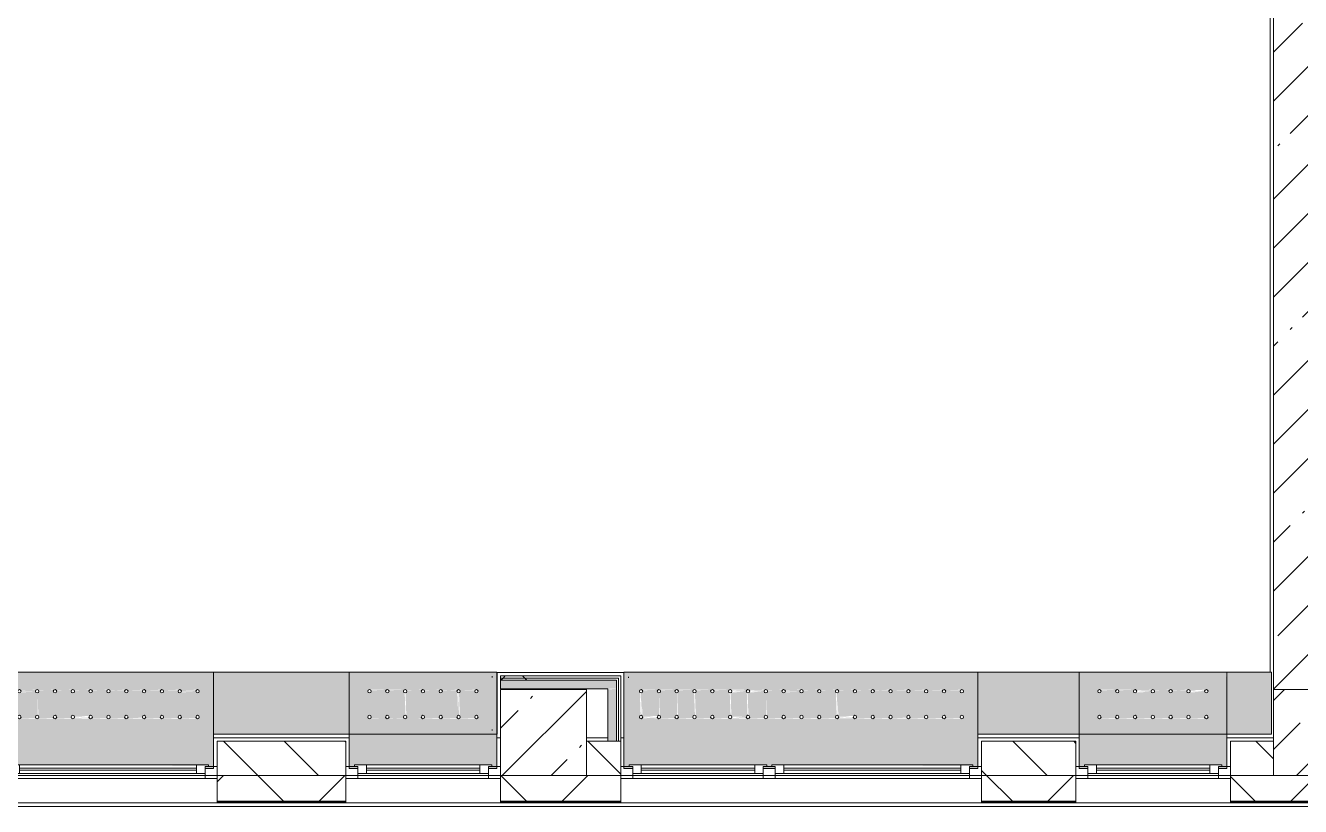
# Model space of a CAD drawing. Header units: millimetres. Extents: x 54725 to 263872, y -8553 to 29614.
# Drawn here: x 195007 to 202429, y -280 to 4264 of the extents above; entities that cross this region are included whole.
import ezdxf

# ---------------------------------------------------------------- set-up
doc = ezdxf.new("R2010")
doc.units = ezdxf.units.MM
for name, color, linetype, lineweight, true_color in [('A-FLOR-1', 7, 'Continuous', 5, 0xaaaaaa), ('I-WALL-1', 7, 'Continuous', 5, 0xe7e7e7), ('I-WALL-2', 7, 'Continuous', 9, 0xe7e7e7), ('Знаки-3', 7, 'Continuous', 5, 0xd7cfbf)]:
    doc.layers.add(name, color=color, linetype=linetype, lineweight=lineweight, true_color=true_color)
for name, color, linetype, lineweight in [('A-GLAZ-2', 7, 'Continuous', 5), ('A-WALL', 7, 'Continuous', 9), ('A-WALL-4', 7, 'Continuous', 5), ('I-WALL-3', 7, 'Continuous', 5), ('S-COLS', 7, 'Continuous', 5), ('Знаки', 7, 'Continuous', 5)]:
    doc.layers.add(name, color=color, linetype=linetype, lineweight=lineweight)
pattern_1 = [(45, (136861.56, 0), (-530.33, 530.33), []), (135, (136861.56, 0), (-530.33, -530.33), [])]

# ---------------------------------------------------------------- blocks, each defined once
blk = doc.blocks.new('BSC_Колонна _Прямоугольная - 500х500-V118-Общий план 1 этажа с размещением фрагментов 1_10-1_12')
at = {"layer": 'S-COLS'}
h = blk.add_hatch(dxfattribs=at)
h.set_pattern_fill('FP_75', color=256, style=0, pattern_type=2)
h.set_pattern_definition([(45, (-61160, -150), (-285.123, 285.123), []), (45, (-60874.88, -150), (-285.123, 285.123), [504.031, -100.806, 16.764, -84.042])])
h.paths.add_polyline_path([(-220.8, -250), (250, -250), (250, 250), (-250, 250), (-250, -250)])
for p, q in [((250, 250), (-250, 250)), ((-250, 250), (-250, -250)), ((250, -250), (250, 250)), ((-250, -250), (250, -250))]:
    blk.add_line(p, q, dxfattribs=at)
blk = doc.blocks.new('BSC_Колонна _Прямоугольная - 500х500-V119-Общий план 1 этажа с размещением фрагментов 1_10-1_12')
at = {"layer": 'S-COLS'}
h = blk.add_hatch(dxfattribs=at)
h.set_pattern_fill('FP_76', color=256, style=0, pattern_type=2)
h.set_pattern_definition([(45, (-65660, -150), (-285.1231, 285.1231), []), (45, (-65374.88, -150), (-285.1231, 285.1231), [504.031, -100.806, 16.764, -84.042])])
h.paths.add_polyline_path([(-1.2, -250), (250, -250), (250, 250), (-250, 250), (-250, -250)])
for p, q in [((250, 250), (-250, 250)), ((-250, 250), (-250, -250)), ((250, -250), (250, 250)), ((-250, -250), (250, -250))]:
    blk.add_line(p, q, dxfattribs=at)
blk = doc.blocks.new('120_Окно_СКБ_2Ст - 120_Окно_СКБ_2Ст 2100х2500 _мал створка справа_-V133-Общий план 1 этажа с размещением фрагментов 1_10-1_12')
at = {"layer": 'A-GLAZ-2'}
for p, q in [((-1050, -127), (-1050, -57)), ((-1050, -57), (-980, -57)), ((1050, -57), (-1050, -57)), ((-980, -57), (-980, -127)), ((150, -127), (150, -57)), ((150, -57), (220, -57)), ((220, -57), (220, -127)), ((980, -127), (980, -57)), ((980, -57), (1050, -57)), ((1050, -57), (1050, -127)), ((-980, -127), (-1050, -127)), ((-1050, -127), (-1029.3, -127)), ((-980, -127), (-1000, -127)), ((-1000, -127), (-1000, -137)), ((-1000, -137), (170, -137)), ((170, -137), (-1000, -137)), ((150, -87), (-980, -87)), ((-980, -87), (-980, -127)), ((-930, -137), (-930, -87)), ((-930, -107), (100, -107)), ((100, -117), (-930, -117)), ((100, -137), (100, -87)), ((150, -127), (150, -87)), ((220, -127), (150, -127)), ((170, -127), (150, -127)), ((170, -137), (170, -127)), ((220, -127), (200, -127)), ((200, -127), (200, -137)), ((200, -137), (1000, -137)), ((1000, -137), (200, -137)), ((980, -87), (220, -87)), ((220, -87), (220, -127)), ((270, -137), (270, -87)), ((270, -107), (930, -107)), ((930, -117), (270, -117)), ((930, -137), (930, -87)), ((980, -127), (980, -87)), ((1050, -127), (980, -127)), ((1000, -127), (980, -127)), ((1000, -137), (1000, -127)), ((1030.7, -127), (1050, -127))]:
    blk.add_line(p, q, dxfattribs=at)
blk = doc.blocks.new('120_Окно_СКБ_1Ст - 120_Окно_СКБ_1Ст 900х2500_h_-V150-Общий план 1 этажа с размещением фрагментов 1_10-1_12')
at = {"layer": 'A-GLAZ-2'}
for p, q in [((-450, -127), (-450, -57)), ((-450, -57), (-380, -57)), ((450, -57), (-450, -57)), ((-380, -57), (-380, -127)), ((380, -127), (380, -57)), ((380, -57), (450, -57)), ((450, -57), (450, -127)), ((-380, -127), (-450, -127)), ((-450, -127), (-429, -127)), ((-380, -127), (-400, -127)), ((-400, -127), (-400, -137)), ((-400, -137), (400, -137)), ((400, -137), (-400, -137)), ((380, -87), (-380, -87)), ((-380, -87), (-380, -127)), ((-330, -137), (-330, -87)), ((-330, -107), (330, -107)), ((330, -117), (-330, -117)), ((330, -137), (330, -87)), ((380, -127), (380, -87)), ((450, -127), (380, -127)), ((400, -127), (380, -127)), ((400, -137), (400, -127)), ((431, -127), (450, -127))]:
    blk.add_line(p, q, dxfattribs=at)
blk = doc.blocks.new('120_Окно_СКБ_1Ст - 120_Окно_СКБ_1Ст 900х2500_h_-V158-Общий план 1 этажа с размещением фрагментов 1_10-1_12')
at = {"layer": 'A-GLAZ-2'}
for p, q in [((-450, -127), (-450, -57)), ((-450, -57), (-380, -57)), ((450, -57), (-450, -57)), ((-380, -57), (-380, -127)), ((380, -127), (380, -57)), ((380, -57), (450, -57)), ((450, -57), (450, -127)), ((-380, -127), (-450, -127)), ((-450, -127), (-429.8, -127)), ((-380, -127), (-400, -127)), ((-400, -127), (-400, -137)), ((-400, -137), (400, -137)), ((400, -137), (-400, -137)), ((380, -87), (-380, -87)), ((-380, -87), (-380, -127)), ((-330, -137), (-330, -87)), ((-330, -107), (330, -107)), ((330, -117), (-330, -117)), ((330, -137), (330, -87)), ((380, -127), (380, -87)), ((450, -127), (380, -127)), ((400, -127), (380, -127)), ((400, -137), (400, -127)), ((430.2, -127), (450, -127))]:
    blk.add_line(p, q, dxfattribs=at)
blk = doc.blocks.new('120_Окно_СКБ_2Ст - 120_Окно_СКБ_2Ст 2100х2500 _мал створка справа_-V223-Общий план 1 этажа с размещением фрагментов 1_10-1_12')
at = {"layer": 'A-GLAZ-2'}
for p, q in [((-1050, -127), (-1050, -57)), ((-1050, -57), (-980, -57)), ((1050, -57), (-1050, -57)), ((-980, -57), (-980, -127)), ((150, -127), (150, -57)), ((150, -57), (220, -57)), ((220, -57), (220, -127)), ((980, -127), (980, -57)), ((980, -57), (1050, -57)), ((1050, -57), (1050, -127)), ((-980, -127), (-1050, -127)), ((-1050, -127), (-1028.5, -127)), ((-980, -127), (-1000, -127)), ((-1000, -127), (-1000, -137)), ((-1000, -137), (170, -137)), ((170, -137), (-1000, -137)), ((150, -87), (-980, -87)), ((-980, -87), (-980, -127)), ((-930, -137), (-930, -87)), ((-930, -107), (100, -107)), ((100, -117), (-930, -117)), ((100, -137), (100, -87)), ((150, -127), (150, -87)), ((220, -127), (150, -127)), ((170, -127), (150, -127)), ((170, -137), (170, -127)), ((220, -127), (200, -127)), ((200, -127), (200, -137)), ((200, -137), (1000, -137)), ((1000, -137), (200, -137)), ((980, -87), (220, -87)), ((220, -87), (220, -127)), ((270, -137), (270, -87)), ((270, -107), (930, -107)), ((930, -117), (270, -117)), ((930, -137), (930, -87)), ((980, -127), (980, -87)), ((1050, -127), (980, -127)), ((1000, -127), (980, -127)), ((1000, -137), (1000, -127)), ((1031.5, -127), (1050, -127))]:
    blk.add_line(p, q, dxfattribs=at)
blk = doc.blocks.new('Зашивка радиатора_ с перфорацией М1 - Зашивка радиатора_ с перфорацией М1-V269-Общий план 1 этажа с размещением фрагментов 1_10-1_12')
at = {"layer": 'Знаки-3'}
blk.add_hatch(color=256, dxfattribs=at).paths.add_polyline_path([(399.8, 380), (379.8, 380), (379.8, 369), (399.8, 369), (399.8, 359), (-400.2, 359), (-400.2, 369), (-380.2, 369), (-380.2, 380), (-430, 380), (-430, 180), (430, 181), (430, 380)])
h = blk.add_hatch(color=256, dxfattribs=at)
h.paths.add_polyline_path([(430.2, 180), (-430, 180), (-430, -179.9), (430.2, -179), (430.2, 90.4)])
h.paths.add_polyline_path([(430, 179.8), (430, 179.8), (333.1, 90.4)])
h.paths.add_polyline_path([(-102.8, 90.4), (320.9, 85.4), (320.9, 75.4), (312.2, 70.4), (303.6, 75.4), (303.8, 85.7), (302.2, 89), (217.2, 85.4), (217.2, 75.4), (208.5, 70.4), (199.8, 75.4), (199.8, 85.4), (198.5, 89), (113.4, 85.4), (113.4, 75.4), (104.7, 70.4), (102.2, 70.7), (107.3, -60), (114.4, -67.1), (111.8, -76.7), (114.4, -78.3), (199.8, -74.6), (199.8, -64.6), (208.5, -59.6), (217.2, -64.6), (217.2, -74.6), (218.2, -78.3), (303.3, -74), (303.6, -64.6), (312.2, -59.6), (320.9, -64.6), (320.9, -74.6), (312.2, -79.6), (309.7, -79.3), (-318.9, -74.6), (-318.9, -64.6), (-310.3, -59.6), (-301.6, -64.6), (-301.6, -74.6), (-300.3, -78.3), (-215.2, -74.6), (-215.2, -64.6), (-209.1, -60), (-213.6, 73.3), (-216.2, 82.9), (-217.2, 89), (-301.6, 85.4), (-301.6, 75.4), (-310.3, 70.4), (-318.9, 75.4), (-318.9, 85.4), (-310.3, 90.4), (-307.7, 90), (-206.5, 90.4)])
h.paths.add_polyline_path([(-203.9, 70.7), (-209.1, 70.7), (-203.9, -60)])
h.paths.add_polyline_path([(44.9, 89), (9.7, 85.4), (9.7, 75.4), (1, 70.4), (-7.7, 75.4), (-7.7, 85.4), (-8.7, 89), (-94.1, 85.4), (-94.1, 75.4), (-102.8, 70.4), (-111.4, 75.4), (-111.4, 85.4), (-112.4, 89), (-197.8, 85.4), (-197.8, 75.4), (-203.9, 70.7), (-199.4, -62.6), (-196.8, -72.2), (-196.5, -78.3), (-111.4, -74.6), (-111.4, -64.6), (-102.8, -59.6), (-94.1, -64.6), (-94.1, -74.6), (-92.8, -78.3), (-7.7, -74.6), (-7.7, -64.6), (1, -59.6), (9.7, -64.6), (9.7, -74.6), (10.7, -78.3), (96.1, -74.6), (96.1, -64.6), (102.2, -59.6), (97.7, 73.3), (95.1, 82.9), (94.7, 89)])
at = {"layer": 'Знаки'}
for p, q in [((-380.2, 380), (-430, 380)), ((-430, 380), (-430, 180)), ((430, 380), (379.8, 380)), ((430, 180), (430, 380)), ((-430, 180), (430, 180)), ((430.2, 180), (-430, 180)), ((-430, 180), (-430, -179.9)), ((430.2, -179.9), (430.2, 180)), ((-430, -179.9), (430.2, -179.9))]:
    blk.add_line(p, q, dxfattribs=at)
for centre, start, end in [((-310.3, 80.4), 180, 0), ((-310.3, 80.4), 0, 180), ((-206.5, 80.4), 0, 180), ((-206.5, 80.4), 180, 360), ((-102.8, 80.4), 0, 180), ((-102.8, 80.4), 180, 0), ((1, 80.4), 0, 180), ((1, 80.4), 180, 0), ((104.7, 80.4), 0, 180), ((104.7, 80.4), 180, 360), ((208.5, 80.4), 0, 180), ((208.5, 80.4), 180, 0), ((312.2, 80.4), 0, 180), ((312.2, 80.4), 180, 0), ((-310.3, -69.6), 0, 180), ((-310.3, -69.6), 180, 0), ((-206.5, -69.6), 0, 180), ((-206.5, -69.6), 180, 0), ((-102.8, -69.6), 0, 180), ((-102.8, -69.6), 180, 0), ((1, -69.6), 0, 180), ((1, -69.6), 180, 0), ((104.7, -69.6), 0, 180), ((104.7, -69.6), 180, 0), ((208.5, -69.6), 0, 180), ((208.5, -69.6), 180, 0), ((312.2, -69.6), 0, 180), ((312.2, -69.6), 180, 0)]:
    blk.add_arc(centre, 10, start, end, dxfattribs=at)
blk = doc.blocks.new('Зашивка радиатора_ с перфорацией М5 - Зашивка радиатора_ с перфорацией М5-V270-Общий план 1 этажа с размещением фрагментов 1_10-1_12')
at = {"layer": 'Знаки-3'}
h = blk.add_hatch(color=256, dxfattribs=at)
h.paths.add_polyline_path([(1750, 380), (1699.3, 380), (1699.3, 369), (1719.3, 365.6), (1719.3, 359), (919.3, 359), (919.3, 369), (939.3, 369), (939.3, 380), (869.3, 380), (869.3, 369), (889.3, 369), (889.3, 359), (-280.7, 363.3), (-275, 369), (-260.7, 369), (-260.7, 380), (-310, 380), (-310, -179.9), (1750, -179), (1750, 369)])
h.paths.add_polyline_path([(-207.8, -67.1), (-210.4, -76.7), (-207.5, -78.3), (-122.4, -74.6), (-123.4, -67.1)])
h.paths.add_polyline_path([(725.9, -67.1), (723.3, -76.7), (730, -78.3), (811.3, -74.6), (810.3, -67.1)])
h.paths.add_polyline_path([(933.4, -67.1), (933.4, -72.2), (1017.8, -67.1)])
h.paths.add_polyline_path([(921.2, -60), (930.8, -62.6), (933.7, -67), (1020.4, -62.6), (1030.1, -60), (1024.9, 70.7), (1017.8, 77.8), (1020.7, 87.6), (1017.8, 89), (932.4, 85.4), (932.4, 75.4), (923.7, 70.4), (921.2, 70.7)])
h.paths.add_polyline_path([(713.7, -60), (723.3, -62.6), (726.2, -67), (812.9, -62.6), (822.6, -60), (829.9, -68.5), (827.1, -76.7), (829.7, -78.3), (915.1, -74.6), (915.1, -64.6), (921.2, -60), (916.7, 73.3), (914.1, 82.9), (914.1, 89), (828.7, 85.4), (828.7, 75.4), (820, 70.4), (811.3, 75.4), (811.3, 85.4), (810.3, 89), (724.9, 85.4), (724.9, 75.4), (716.2, 70.4), (713.7, 70.7)])
h.paths.add_polyline_path([(499.1, 77.8), (499.1, 82.9), (414.7, 77.8)])
h.paths.add_polyline_path([(1650, 90.4), (1658.7, 85.4), (1658.7, 75.4), (1652.6, 70.7), (1657.1, -62.6), (1659.7, -72.2), (1652.6, -79.3), (1647.4, -79.3), (-226.2, -74.6), (-226.2, -64.6), (-217.5, -59.6), (-208.8, -64.6), (-207.8, -67.1), (-120.8, -62.6), (-111.2, -60), (-104.1, -67.1), (-108.4, -78.1), (-103.8, -78.3), (-18.7, -74.6), (-18.7, -64.6), (-10, -59.6), (-1.3, -64.6), (-1.3, -74.6), (0, -78.3), (85.1, -74.6), (85.1, -64.6), (93.7, -59.6), (102.4, -64.6), (102.4, -74.6), (103.7, -78.3), (188.8, -74.6), (188.8, -64.6), (197.5, -59.6), (206.2, -64.6), (206.2, -74.6), (207.5, -78.3), (292.6, -74.6), (292.6, -64.6), (301.2, -59.6), (309.9, -64.6), (309.9, -74.6), (311.2, -78.3), (396.3, -74.6), (396.3, -64.6), (405, -59.6), (413.7, -64.6), (413.7, -74.6), (415, -78.3), (500.1, -74.6), (500.1, -64.6), (508.7, -59.6), (517.4, -64.6), (517.4, -74.6), (518.7, -78.3), (603.8, -74.6), (603.8, -64.6), (612.5, -59.6), (621.2, -64.6), (621.2, -74.6), (622.5, -78.3), (707.6, -74.6), (707.6, -64.6), (713.7, -59.6), (709.2, 73.3), (706.6, 82.9), (706.2, 89), (621.2, 85.4), (621.2, 75.4), (611, 70.5), (603.8, 75.4), (603.8, 85.4), (602.5, 89), (517.4, 85.4), (517.4, 75.4), (508.7, 70.4), (500.1, 75.4), (499.1, 77.8), (412.1, 73.3), (402.4, 70.7), (395.3, 77.8), (399.7, 88.8), (395, 89), (309.9, 85.4), (309.9, 75.4), (301.2, 70.4), (292.6, 75.4), (292.6, 85.4), (291.2, 89), (206.2, 85.4), (206.2, 75.4), (197.5, 70.4), (188.8, 75.4), (188.8, 85.4), (187.5, 89), (103.1, 83.6), (102.4, 75.4), (93.7, 70.4), (85.1, 75.4), (85.1, 85.4), (83.7, 89), (-1.3, 85.4), (-1.3, 75.4), (-10, 70.4), (-18.7, 75.4), (-18.7, 85.4), (-20, 89), (-105.1, 85.4), (-105.1, 75.4), (-113.8, 70.4), (-122.4, 75.4), (-122.4, 85.4), (-123.8, 89), (-208.8, 85.4), (-209.7, 74.2), (-217.5, 70.4), (-226.2, 75.4), (-226.2, 85.4), (-217.5, 90.4), (-214.9, 90), (1647.4, 90)])
h.paths.add_polyline_path([(1037.2, 82.9), (1037.2, 77.8), (1121.6, 82.9)])
h.paths.add_polyline_path([(1036.2, 89), (1036.2, 85.4), (1037.5, 83), (1124.2, 87.4), (1121.6, 89), (1037.2, 89)])
h.paths.add_polyline_path([(1133.8, 70.7), (1128.7, 70.7), (1133.8, -60)])
h.paths.add_polyline_path([(1647.4, -60), (1652.6, -60), (1647.4, 70.7)])
h.paths.add_polyline_path([(1640.3, 77.8), (1640.3, 82.9), (1555.9, 77.8)])
h.paths.add_polyline_path([(1543.7, -60), (1553.3, -62.6), (1555.9, -72.2), (1555.9, -78.3), (1641.3, -74.6), (1641.3, -64.6), (1647.4, -60), (1641.9, 74.6), (1640, 77.8), (1553.3, 73.3), (1543.7, 70.7)])
h.paths.add_polyline_path([(1439.9, -60), (1449.6, -62.6), (1452.2, -72.2), (1452.2, -78.3), (1537.6, -74.6), (1537.6, -64.6), (1543.7, -60), (1539.2, 73.3), (1536.6, 82.9), (1536.6, 89), (1451.2, 85.4), (1451.2, 75.4), (1442.5, 70.4), (1439.9, 70.7)])
h.paths.add_polyline_path([(1336.2, -60), (1345.8, -62.6), (1348.4, -72.2), (1348.4, -78.3), (1433.8, -74.6), (1433.8, -64.6), (1439.9, -60), (1435.4, 73.3), (1433.2, 83.7), (1432.8, 89), (1347.4, 85.4), (1347.4, 75.4), (1338.7, 70.4), (1336.2, 70.7)])
h.paths.add_polyline_path([(1136.5, 89), (1139.9, 85.4), (1139.9, 75.4), (1133.8, 70.7), (1138.3, -62.6), (1140.9, -72.2), (1140.9, -78.3), (1226.3, -74.6), (1226.3, -64.6), (1235, -59.6), (1243.7, -64.6), (1243.7, -74.6), (1244.7, -78.3), (1330.1, -74.6), (1330.1, -64.6), (1336.2, -60), (1331.7, 73.3), (1329.4, 83.8), (1329.1, 89), (1243.7, 85.4), (1243.7, 75.4), (1235, 70.4), (1226.3, 75.4), (1226.3, 85.4), (1225.3, 89), (1138.3, 89)])
h.paths.add_polyline_path([(1556.2, 89), (1554.9, 85.4), (1556.2, 83), (1642.9, 87.4), (1640.3, 89)])
h.paths.add_polyline_path([(503.7, 89), (413.7, 85.4), (414.7, 82.9), (501.7, 87.4), (503.4, 88.8)])
h.paths.add_polyline_path([(1037.2, -67.1), (1037.2, -72.2), (1121.6, -67.1)])
h.paths.add_polyline_path([(1121.6, 77.8), (1030.1, 70.7), (1034.6, -62.6), (1037.5, -67), (1124.2, -62.6), (1128.7, -60), (1124.2, 73.3), (1122.6, 75.4)])
h.paths.add_polyline_path([(933.4, -72.2), (933.4, -78.3), (1018.8, -74.6), (1017.5, -72.2)])
h.paths.add_polyline_path([(1121.6, -72.2), (1037.2, -78.3), (1122.6, -74.6)])
at = {"layer": 'Знаки'}
for p, q in [((-260.7, 380), (-310, 380)), ((-310, 380), (-310, -179.9)), ((939.3, 380), (869.3, 380)), ((1750, 380), (1699.3, 380)), ((1750, -179.9), (1750, 380)), ((-310, -179.9), (1750, -179.9))]:
    blk.add_line(p, q, dxfattribs=at)
for centre, start, end in [((-217.5, 80.4), 0, 180), ((-217.5, 80.4), 180, 0), ((-113.8, 80.4), 0, 180), ((-113.8, 80.4), 180, 0), ((-10, 80.4), 0, 180), ((-10, 80.4), 180, 360), ((93.7, 80.4), 0, 180), ((93.7, 80.4), 180, 0), ((197.5, 80.4), 0, 180), ((197.5, 80.4), 180, 0), ((301.2, 80.4), 0, 180), ((301.2, 80.4), 180, 0), ((405, 80.4), 0, 180), ((405, 80.4), 180, 0), ((508.7, 80.4), 0, 180), ((508.7, 80.4), 180, 0), ((612.5, 80.4), 0, 180), ((612.5, 80.4), 180, 0), ((716.2, 80.4), 0, 180), ((716.2, 80.4), 180, 0), ((820, 80.4), 0, 180), ((820, 80.4), 180, 0), ((923.7, 80.4), 0, 180), ((923.7, 80.4), 180, 360), ((1027.5, 80.4), 0, 180), ((1027.5, 80.4), 180, 0), ((1131.2, 80.4), 0, 180), ((1131.2, 80.4), 180, 360), ((1235, 80.4), 0, 180), ((1235, 80.4), 180, 0), ((1338.7, 80.4), 0, 180), ((1338.7, 80.4), 180, 0), ((1442.5, 80.4), 0, 180), ((1442.5, 80.4), 180, 360), ((1546.2, 80.4), 0, 180), ((1546.2, 80.4), 180, 0), ((1650, 80.4), 0, 180), ((1650, 80.4), 180, 360), ((-217.5, -69.6), 0, 180), ((-217.5, -69.6), 180, 0), ((-113.8, -69.6), 0, 180), ((-113.8, -69.6), 180, 0), ((-10, -69.6), 0, 180), ((-10, -69.6), 180, 0), ((93.7, -69.6), 0, 180), ((93.7, -69.6), 180, 0), ((197.5, -69.6), 0, 180), ((197.5, -69.6), 180, 0), ((301.2, -69.6), 0, 180), ((301.2, -69.6), 180, 0), ((405, -69.6), 0, 180), ((405, -69.6), 180, 0), ((508.7, -69.6), 0, 180), ((508.7, -69.6), 180, 0), ((612.5, -69.6), 0, 180), ((612.5, -69.6), 180, 0), ((716.2, -69.6), 0, 180), ((716.2, -69.6), 180, 0), ((820, -69.6), 0, 180), ((820, -69.6), 180, 0), ((923.7, -69.6), 0, 180), ((923.7, -69.6), 180, 0), ((1027.5, -69.6), 0, 180), ((1027.5, -69.6), 180, 0), ((1131.2, -69.6), 0, 180), ((1131.2, -69.6), 180, 0), ((1235, -69.6), 0, 180), ((1235, -69.6), 180, 0), ((1338.7, -69.6), 0, 180), ((1338.7, -69.6), 180, 0), ((1442.5, -69.6), 0, 180), ((1442.5, -69.6), 180, 0), ((1546.2, -69.6), 0, 180), ((1546.2, -69.6), 180, 0), ((1650, -69.6), 0, 180), ((1650, -69.6), 180, 0)]:
    blk.add_arc(centre, 10, start, end, dxfattribs=at)
blk = doc.blocks.new('Зашивка без перфорации М3 - М3_9-30988409-Общий план 1 этажа с размещением фрагментов 1_10-1_12')
at = {"layer": 'Знаки-3'}
blk.add_hatch(color=256, dxfattribs=at).paths.add_polyline_path([(360.2, 180), (-430, 180), (-430, -179.9), (360.2, -179), (360.2, 135.4)])
at = {"layer": 'Знаки'}
for p, q in [((360.2, 180), (-430, 180)), ((-430, 180), (-430, -179.9)), ((360.2, -179.9), (360.2, 180)), ((-430, -179.9), (360.2, -179.9))]:
    blk.add_line(p, q, dxfattribs=at)
blk = doc.blocks.new('Зашивка радиатора_ с перфорацией М5 - Зашивка радиатора_ с перфорацией М5-V271-Общий план 1 этажа с размещением фрагментов 1_10-1_12')
at = {"layer": 'Знаки-3'}
h = blk.add_hatch(color=256, dxfattribs=at)
h.paths.add_polyline_path([(-261.5, 380), (-310, 380), (-310, -179.9), (1750, -179), (1750, 380), (1698.5, 380), (1698.5, 369), (1718.5, 365.3), (1718.5, 359), (918.5, 359), (918.5, 369), (938.5, 369), (938.5, 380), (868.5, 380), (868.5, 369), (888.5, 369), (888.5, 359), (-281.5, 363.7), (-278.9, 369), (-261.5, 369)])
h.paths.add_polyline_path([(506.2, -60), (511.3, -60), (506.2, 70.7)])
h.paths.add_polyline_path([(499.1, 77.8), (499.1, 82.9), (414.7, 77.8)])
h.paths.add_polyline_path([(1546.2, 90.4), (1548.8, 90), (1658.7, 85.4), (1658.7, 75.4), (1652.6, 70.7), (1657.1, -62.6), (1659.7, -72.2), (1652.6, -79.3), (1647.4, -79.3), (-226.2, -74.6), (-226.2, -64.6), (-217.5, -59.6), (-208.8, -64.6), (-208.8, -74.6), (-207.5, -78.3), (-122.4, -74.6), (-122.4, -64.6), (-113.8, -59.6), (-105.1, -64.6), (-105.1, -74.6), (-103.8, -78.3), (-18.7, -74.6), (-18.7, -64.6), (-10, -59.6), (-1.3, -64.6), (-1.3, -74.6), (0, -78.3), (85.1, -74.6), (85.1, -64.6), (93.7, -59.6), (102.4, -64.6), (102.4, -74.6), (103.7, -78.3), (188.8, -74.6), (188.8, -64.6), (197.5, -59.6), (206.2, -64.6), (206.2, -74.6), (207.5, -78.3), (292.6, -74.6), (292.6, -64.6), (301.2, -59.6), (309.9, -64.6), (309.9, -74.6), (311.2, -78.3), (396.3, -74.6), (396.3, -64.6), (405, -59.6), (413.7, -64.6), (413.7, -74.6), (415, -78.3), (500.1, -74.6), (500.1, -64.6), (506.2, -59.6), (501.7, 73.3), (499.1, 77.8), (412.1, 73.3), (402.4, 70.7), (395.3, 77.8), (399.7, 88.8), (395, 89), (309.9, 85.4), (309.9, 75.4), (301.2, 70.4), (292.6, 75.4), (292.6, 85.4), (291.2, 89), (206.2, 85.4), (206.2, 75.4), (197.5, 70.4), (188.8, 75.4), (188.8, 85.4), (187.5, 89), (103.1, 83.6), (102.4, 75.4), (93.7, 70.4), (85.1, 75.4), (85.1, 85.4), (83.7, 89), (-1.3, 85.4), (-1.3, 75.4), (-10, 70.4), (-18.7, 75.4), (-18.7, 85.4), (-20, 89), (-105.1, 85.4), (-105.1, 75.4), (-113.8, 70.4), (-122.4, 75.4), (-122.4, 85.4), (-123.8, 89), (-208.8, 85.4), (-209.7, 74.2), (-217.5, 70.4), (-226.2, 75.4), (-226.2, 85.4), (-217.5, 90.4), (-182.7, 90), (1543.7, 90)])
h.paths.add_polyline_path([(1647.4, -60), (1652.6, -60), (1647.4, 70.7)])
h.paths.add_polyline_path([(1640.3, 77.8), (1640.3, 82.9), (1555.9, 77.8)])
h.paths.add_polyline_path([(1543.7, -60), (1553.3, -62.6), (1555.9, -72.2), (1555.9, -78.3), (1641.3, -74.6), (1641.3, -64.6), (1647.4, -60), (1641.9, 74.6), (1640, 77.8), (1553.3, 73.3), (1543.7, 70.7)])
h.paths.add_polyline_path([(1439.9, -60), (1449.6, -62.6), (1452.2, -72.2), (1452.2, -78.3), (1537.6, -74.6), (1537.6, -64.6), (1543.7, -60), (1539.2, 73.3), (1536.6, 82.9), (1536.6, 89), (1451.2, 85.4), (1451.2, 75.4), (1442.5, 70.4), (1439.9, 70.7)])
h.paths.add_polyline_path([(1432.8, 89), (1347.4, 85.4), (1347.4, 75.4), (1338.7, 70.4), (1336.2, 70.7), (1341.3, -60), (1348.4, -67.1), (1345.8, -76.7), (1348.4, -78.3), (1433.8, -74.6), (1433.8, -64.6), (1439.9, -60), (1435.4, 73.3), (1433.2, 83.7), (1433.8, 89)])
h.paths.add_polyline_path([(1230, 89), (1139.9, 85.4), (1139.9, 75.4), (1131.2, 70.4), (1128.7, 70.7), (1133.8, -60), (1140.9, -67.1), (1138.3, -76.7), (1140.9, -78.3), (1226.3, -74.6), (1226.3, -64.6), (1235, -59.6), (1243.7, -64.6), (1243.7, -74.6), (1244.7, -78.3), (1330.1, -74.6), (1330.1, -64.6), (1336.2, -60), (1331.7, 73.3), (1329.4, 83.8), (1329.1, 89), (1243.7, 85.4), (1243.7, 75.4), (1235, 70.4), (1226.3, 75.4), (1226.3, 85.4), (1227.9, 87.4)])
h.paths.add_polyline_path([(1556.2, 89), (1554.9, 85.4), (1556.2, 83), (1642.9, 87.4), (1640.3, 89)])
h.paths.add_polyline_path([(1037.2, 82.9), (1037.2, 77.8), (1121.6, 82.9)])
h.paths.add_polyline_path([(1126.2, 89), (1036.2, 85.4), (1037.5, 83), (1124.2, 87.4)])
h.paths.add_polyline_path([(725.9, -67.1), (723.3, -76.7), (730, -78.3), (811.3, -74.6), (810.3, -67.1)])
h.paths.add_polyline_path([(933.4, -67.1), (933.4, -72.2), (1017.8, -67.1)])
h.paths.add_polyline_path([(921.2, -60), (930.8, -62.6), (933.7, -67), (1020.4, -62.6), (1030.1, -60), (1024.9, 70.7), (1017.8, 77.8), (1020.7, 87.6), (1017.8, 89), (932.4, 85.4), (932.4, 75.4), (923.7, 70.4), (921.2, 70.7)])
h.paths.add_polyline_path([(602.5, 89), (517.4, 85.4), (517.4, 75.4), (511.3, 70.4), (515.8, -62.6), (518.4, -72.2), (518.7, -78.3), (603.8, -74.6), (603.9, -64.6), (612.5, -59.6), (621.2, -64.6), (621.2, -74.6), (622.5, -78.3), (707.6, -74.6), (707.6, -64.6), (716.2, -59.6), (724.9, -64.6), (726.2, -67), (812.9, -62.6), (822.6, -60), (829.9, -68.5), (827.1, -76.7), (829.7, -78.3), (915.1, -74.6), (915.1, -64.6), (921.2, -60), (916.7, 73.3), (914.1, 82.9), (914.1, 89), (828.7, 85.4), (828.7, 75.4), (820, 70.4), (811.3, 75.4), (811.3, 85.4), (810.3, 89), (724.9, 85.4), (724.9, 75.4), (716.2, 70.4), (707.6, 75.4), (707.6, 85.4), (706.2, 89), (621.2, 85.4), (621.2, 75.4), (612.5, 70.4), (603.8, 75.4), (603.9, 85.4), (602.8, 89)])
h.paths.add_polyline_path([(414.7, 89), (413.7, 85.4), (414.7, 82.9), (501.7, 87.4), (498.7, 89)])
h.paths.add_polyline_path([(1037.2, -67.1), (1037.2, -72.2), (1121.6, -67.1)])
h.paths.add_polyline_path([(1037.2, 77.8), (1030.1, 70.7), (1034.6, -62.6), (1037.5, -67), (1124.2, -62.6), (1128.7, -60), (1124.2, 73.3), (1121.2, 77.8)])
h.paths.add_polyline_path([(933.4, -72.2), (933.4, -78.3), (1018.8, -74.6), (1017.5, -72.2)])
h.paths.add_polyline_path([(1037.2, -72.2), (1037.2, -78.3), (1122.6, -74.6), (1121.2, -72.2)])
at = {"layer": 'Знаки'}
for p, q in [((-261.5, 380), (-310, 380)), ((-310, 380), (-310, -179.9)), ((938.5, 380), (868.5, 380)), ((1750, 380), (1698.5, 380)), ((1750, -179.9), (1750, 380)), ((-310, -179.9), (1750, -179.9))]:
    blk.add_line(p, q, dxfattribs=at)
for centre, start, end in [((-217.5, 80.4), 0, 180), ((-217.5, 80.4), 180, 0), ((-113.8, 80.4), 0, 180), ((-113.8, 80.4), 180, 0), ((-10, 80.4), 0, 180), ((-10, 80.4), 180, 360), ((93.7, 80.4), 0, 180), ((93.7, 80.4), 180, 0), ((197.5, 80.4), 0, 180), ((197.5, 80.4), 180, 0), ((301.2, 80.4), 0, 180), ((301.2, 80.4), 180, 0), ((405, 80.4), 0, 180), ((405, 80.4), 180, 0), ((508.7, 80.4), 0, 180), ((508.7, 80.4), 180, 0), ((612.5, 80.4), 0, 180), ((612.5, 80.4), 180, 0), ((716.2, 80.4), 0, 180), ((716.2, 80.4), 180, 0), ((820, 80.4), 0, 180), ((820, 80.4), 180, 0), ((923.7, 80.4), 0, 180), ((923.7, 80.4), 180, 360), ((1027.5, 80.4), 0, 180), ((1027.5, 80.4), 180, 0), ((1131.2, 80.4), 0, 180), ((1131.2, 80.4), 180, 360), ((1235, 80.4), 0, 180), ((1235, 80.4), 180, 0), ((1338.7, 80.4), 0, 180), ((1338.7, 80.4), 180, 0), ((1442.5, 80.4), 0, 180), ((1442.5, 80.4), 180, 360), ((1546.2, 80.4), 0, 180), ((1546.2, 80.4), 180, 0), ((1650, 80.4), 0, 180), ((1650, 80.4), 180, 360), ((-217.5, -69.6), 0, 180), ((-217.5, -69.6), 180, 0), ((-113.8, -69.6), 0, 180), ((-113.8, -69.6), 180, 0), ((-10, -69.6), 0, 180), ((-10, -69.6), 180, 0), ((93.7, -69.6), 0, 180), ((93.7, -69.6), 180, 0), ((197.5, -69.6), 0, 180), ((197.5, -69.6), 180, 0), ((301.2, -69.6), 0, 180), ((301.2, -69.6), 180, 0), ((405, -69.6), 0, 180), ((405, -69.6), 180, 0), ((508.7, -69.6), 0, 180), ((508.7, -69.6), 180, 0), ((612.5, -69.6), 0, 180), ((612.5, -69.6), 180, 0), ((716.2, -69.6), 0, 180), ((716.2, -69.6), 180, 0), ((820, -69.6), 0, 180), ((820, -69.6), 180, 0), ((923.7, -69.6), 0, 180), ((923.7, -69.6), 180, 0), ((1027.5, -69.6), 0, 180), ((1027.5, -69.6), 180, 0), ((1131.2, -69.6), 0, 180), ((1131.2, -69.6), 180, 0), ((1235, -69.6), 0, 180), ((1235, -69.6), 180, 0), ((1338.7, -69.6), 0, 180), ((1338.7, -69.6), 180, 0), ((1442.5, -69.6), 0, 180), ((1442.5, -69.6), 180, 0), ((1546.2, -69.6), 0, 180), ((1546.2, -69.6), 180, 0), ((1650, -69.6), 0, 180), ((1650, -69.6), 180, 0)]:
    blk.add_arc(centre, 10, start, end, dxfattribs=at)
blk = doc.blocks.new('Зашивка радиатора_ с перфорацией М1 - Зашивка радиатора_ с перфорацией М1-V272-Общий план 1 этажа с размещением фрагментов 1_10-1_12')
at = {"layer": 'Знаки-3'}
blk.add_hatch(color=256, dxfattribs=at).paths.add_polyline_path([(399, 380), (379, 380), (379, 369), (399, 369), (399, 359), (-401, 359), (-401, 369), (-381, 369), (-381, 380), (-430, 380), (-425.4, 180), (430, 181), (430, 380)])
h = blk.add_hatch(color=256, dxfattribs=at)
h.paths.add_polyline_path([(430, 180), (-430, 180), (-425.4, -179.9), (430.2, -179.9), (430.2, 180)])
h.paths.add_polyline_path([(430, 179.8), (430, 179.8), (333.1, 90.4)])
h.paths.add_polyline_path([(312.2, 90.4), (321, 85.1), (320.9, 75.4), (312.2, 70.4), (303.6, 75.4), (304.6, 86.6), (303.6, 89), (217.2, 85.4), (217.2, 75.4), (208.5, 70.4), (199.8, 75.4), (199.8, 85.4), (198.5, 89), (113.4, 85.4), (113.4, 75.4), (104.7, 70.4), (96.1, 75.4), (96.1, 85.4), (94.7, 89), (9.7, 85.4), (9.7, 75.4), (1, 70.4), (-7.7, 75.4), (-7.7, 85.4), (-8.7, 89), (-94.1, 85.4), (-94.1, 75.4), (-102.8, 70.4), (-111.4, 75.4), (-111.4, 85.4), (-112.4, 89), (-197.8, 85.4), (-197.8, 75.4), (-206.5, 70.4), (-215.2, 75.4), (-215.2, 85.4), (-216.2, 89), (-301.6, 85.4), (-301.6, 75.4), (-310.3, 70.4), (-318.9, 75.4), (-318.9, 85.4), (-310.3, 90.4), (-307.7, 90), (309.7, 90)])
h.paths.add_polyline_path([(-300.6, -67.1), (-300.6, -72.2), (-216.2, -67.1)])
h.paths.add_polyline_path([(10.7, -67.1), (10.7, -72.2), (95.1, -67.1)])
h.paths.add_polyline_path([(102.2, -60), (111.8, -62.6), (114.4, -72.2), (114.4, -78.3), (199.8, -74.6), (199.8, -64.6), (208.5, -59.6), (217.2, -64.6), (217.2, -74.6), (218.2, -78.3), (303.3, -74), (303.6, -64.6), (312.2, -59.6), (320.9, -64.6), (320.9, -74.6), (312.2, -79.6), (309.7, -79.3), (-318.9, -74.6), (-318.9, -64.6), (-310.3, -59.6), (-301.6, -64.6), (-300.6, -67.1), (-213.6, -62.6), (-203.9, -60), (-196.8, -67.1), (-199.4, -76.7), (-196.5, -78.3), (-111.4, -74.6), (-111.4, -64.6), (-102.8, -59.6), (-94.1, -64.6), (-94.1, -74.6), (-92.8, -78.3), (-7.7, -74.6), (-7.7, -64.6), (1, -59.6), (9.7, -64.6), (11, -67), (99, -61.6), (99.8, -61)])
h.paths.add_polyline_path([(-216.2, -72.2), (-303.2, -76.7), (-300.2, -78.3), (-215.2, -74.6)])
h.paths.add_polyline_path([(10.7, -72.2), (10.7, -78.3), (96.1, -74.6), (94.7, -72.2)])
at = {"layer": 'Знаки'}
for p, q in [((-381, 380), (-430, 380)), ((-430, 380), (-430, 180)), ((430, 380), (379, 380)), ((430, 180), (430, 380)), ((-430, 180), (430, 180)), ((430.2, 180), (-430, 180)), ((-430, 180), (-430, -179.9)), ((430.2, -179.9), (430.2, 180)), ((-430, -179.9), (430.2, -179.9))]:
    blk.add_line(p, q, dxfattribs=at)
for centre, start, end in [((-310.3, 80.4), 180, 0), ((-310.3, 80.4), 0, 180), ((-206.5, 80.4), 0, 180), ((-206.5, 80.4), 180, 360), ((-102.8, 80.4), 0, 180), ((-102.8, 80.4), 180, 0), ((1, 80.4), 0, 180), ((1, 80.4), 180, 0), ((104.7, 80.4), 0, 180), ((104.7, 80.4), 180, 360), ((208.5, 80.4), 0, 180), ((208.5, 80.4), 180, 0), ((312.2, 80.4), 0, 180), ((312.2, 80.4), 180, 0), ((-310.3, -69.6), 0, 180), ((-310.3, -69.6), 180, 0), ((-206.5, -69.6), 0, 180), ((-206.5, -69.6), 180, 0), ((-102.8, -69.6), 0, 180), ((-102.8, -69.6), 180, 0), ((1, -69.6), 0, 180), ((1, -69.6), 180, 0), ((104.7, -69.6), 0, 180), ((104.7, -69.6), 180, 0), ((208.5, -69.6), 0, 180), ((208.5, -69.6), 180, 0), ((312.2, -69.6), 0, 180), ((312.2, -69.6), 180, 0)]:
    blk.add_arc(centre, 10, start, end, dxfattribs=at)
blk = doc.blocks.new('Зашивка без перфорации М3 - М3_3-30974608-Общий план 1 этажа с размещением фрагментов 1_10-1_12')
at = {"layer": 'Знаки-3'}
blk.add_hatch(color=256, dxfattribs=at).paths.add_polyline_path([(-176.4, 180), (-430, 180), (-427.4, -179.9), (-169.8, -179), (-169.8, 180)])
at = {"layer": 'Знаки'}
for p, q in [((-169.8, 180), (-430, 180)), ((-430, 180), (-430, -179.9)), ((-169.8, -179.9), (-169.8, 180)), ((-430, -179.9), (-169.8, -179.9))]:
    blk.add_line(p, q, dxfattribs=at)
blk = doc.blocks.new('Зашивка без перфорации М3 - М3_10-30988418-Общий план 1 этажа с размещением фрагментов 1_10-1_12')
at = {"layer": 'Знаки-3'}
blk.add_hatch(color=256, dxfattribs=at).paths.add_polyline_path([(160.2, 180), (-430, 180), (-430, -179.9), (160.2, -179.9), (160.2, 90.4)])
at = {"layer": 'Знаки'}
for p, q in [((160.2, 180), (-430, 180)), ((-430, 180), (-430, -179.9)), ((160.2, -179.9), (160.2, 180)), ((-430, -179.9), (160.2, -179.9))]:
    blk.add_line(p, q, dxfattribs=at)
blk = doc.blocks.new('Зашивка_ торцевая панель - Зашивка_ торцевая панель-V289-Общий план 1 этажа с размещением фрагментов 1_10-1_12')
at = {"layer": 'Знаки'}
for p, q in [((-430, 169.2), (-430, 175.1)), ((-430, -140), (-430, -134.1))]:
    blk.add_line(p, q, dxfattribs=at)
blk = doc.blocks.new('Зашивка_ торцевая панель - Зашивка_ торцевая панель-V290-Общий план 1 этажа с размещением фрагментов 1_10-1_12')
at = {"layer": 'Знаки'}
blk.add_line((-406, 172.8), (-406, 165.6), dxfattribs=at)

msp = doc.modelspace()

# ---------------------------------------------------------------- hatches: boundary and pattern name
at = {"layer": 'A-WALL-4'}
h = msp.add_hatch(dxfattribs=at)
h.set_pattern_fill('FP_62', color=256, style=0, pattern_type=2)
h.set_pattern_definition([(135, (136861.56, 0), (-176.7767, -176.7767), [])])
h.paths.add_polyline_path([(196172.7, -100), (196871.6, -100), (196871.6, 100), (196121.6, 100), (196121.6, -100)])
h.paths.add_polyline_path([(184771.6, -100), (185021.6, -100), (185021.6, 100), (184771.6, 100)])
h.paths.add_polyline_path([(202021.6, -100), (202271.6, -100), (202271.6, 100), (202021.6, 100)])
h.paths.add_polyline_path([(185921.6, -100), (186633.1, -100), (186633.1, 100), (185921.6, 100)])
h.paths.add_polyline_path([(200947.2, -100), (201121.6, -100), (201121.6, 100), (200571.6, 100), (200571.6, -100), (200666, -100)])
h.paths.add_polyline_path([(188771.6, -100), (188771.6, 100), (188733.1, 100), (188733.1, -100)])
h.paths.add_polyline_path([(189271.6, -100), (190171.6, -100), (190171.6, 100), (189271.6, 100), (189271.6, -25.1)])
h.paths.add_polyline_path([(198387.8, -100), (198471.6, -100), (198471.6, 100), (198271.6, 100), (198271.6, -100), (198373.1, -100)])
h.paths.add_polyline_path([(193771.6, -100), (194021.6, -100), (194021.6, 100), (193771.6, 100), (193771.6, -59)])
h = msp.add_hatch(dxfattribs=at)
h.set_pattern_fill('FP_84', color=256, style=0, pattern_type=2)
h.set_pattern_definition([(45, (136861.56, 0), (-353.5534, 353.5534), []), (135, (136861.56, 0), (-353.5534, -353.5534), [])])
h.paths.add_polyline_path([(207240, -250), (207521.6, -250), (207521.6, -100), (203921.6, -100), (203921.6, -250), (205142.4, -250)])
h.paths.add_polyline_path([(209141.6, -250), (209141.6, -100), (208421.6, -101.8), (208421.6, -250)])
h.paths.add_polyline_path([(210841.6, -250), (212561.6, -250), (212561.6, -100), (210841.6, -100)])
h.paths.add_polyline_path([(201121.6, -250), (201121.6, -100), (200571.6, -100), (200571.6, -250), (200947.2, -250)])
h.paths.add_polyline_path([(196121.6, -250), (196871.6, -250), (196871.6, -100), (196121.6, -100), (196121.6, -132.4)])
h.paths.add_polyline_path([(198471.6, -250), (198471.6, -100), (197771.6, -100), (197771.6, -250)])
h.paths.add_polyline_path([(194021.6, -250), (194021.6, -100), (193271.6, -100), (193271.6, -250)])
h.paths.add_polyline_path([(203021.6, -250), (203021.6, -100), (202021.6, -100), (202021.6, -250)])
h.paths.add_polyline_path([(186263.9, -250), (186633.1, -250), (186633.1, -100), (185921.6, -100), (185921.6, -250)])
h.paths.add_polyline_path([(185021.6, -250), (185021.6, -100), (184271.6, -100), (184271.6, -250)])
h.paths.add_polyline_path([(190171.6, -250), (190171.6, -100), (188733.1, -100), (188733.1, -250)])
h.paths.add_polyline_path([(181171.6, -250), (181171.6, -100), (179599.1, -100), (179599.1, -250), (179971.1, -250)])
h.paths.add_polyline_path([(170731.6, -250), (170731.6, -100), (169871.6, -100), (169871.6, -250)])
h.paths.add_polyline_path([(176801.6, -250), (177499.1, -250), (177499.1, -100), (176801.6, -100), (176801.6, -180.4)])
h.paths.add_polyline_path([(174851.6, -250), (175901.6, -250), (175901.6, -100), (174851.6, -100), (174851.6, -185.3)])
h.paths.add_polyline_path([(167071.6, -250), (167071.6, -100), (166071.3, -100), (166071.3, -250)])
h.paths.add_polyline_path([(172831.6, -250), (173951.6, -250), (173951.6, -100), (172831.6, -100), (172831.6, -190.3)])
h.paths.add_polyline_path([(164171.6, -250), (165171.3, -250), (165171.3, -100), (164171.6, -100), (164171.6, -211.8)])
h.paths.add_polyline_path([(163271.6, -250), (163271.6, -100), (162296.6, -100), (162296.6, -250), (163190.3, -250)])
h.paths.add_polyline_path([(159496.6, -250), (159496.6, -100), (158471.6, -100), (158471.6, -250), (158995.1, -250)])
h.paths.add_polyline_path([(157571.6, -250), (157571.6, -100), (156221.6, -100), (156221.6, -250), (156897.4, -250)])
h.paths.add_polyline_path([(153371.6, -250), (154121.6, -250), (154121.6, -100), (153371.6, -100), (153371.6, -238.7)])
h.paths.add_polyline_path([(152471.6, -250), (152471.6, -100), (151721.6, -100), (151721.6, -250)])
h.paths.add_polyline_path([(148871.6, -250), (149621.6, -248), (149621.6, -100), (148871.6, -100), (148871.6, -249.9)])
h.paths.add_polyline_path([(136971.6, -250), (140591.6, -250), (140591.6, -100), (136601.6, -100), (136601.6, -250), (136751.6, -250)])
h.paths.add_polyline_path([(143691.6, -250), (145121.3, -250), (145121.3, -100), (143691.6, -100), (143691.6, -115.9)])
h.paths.add_polyline_path([(146021.3, -250), (146771.6, -250), (146771.6, -100), (146021.3, -100), (146021.3, -115.9)])
at = {"layer": 'I-WALL-1'}
msp.add_hatch(color=256, dxfattribs=at).paths.add_polyline_path([(197771.6, 405), (198446.6, 405), (198446.6, 455), (197771.6, 455)])
at = {"layer": 'I-WALL-2'}
msp.add_hatch(color=256, dxfattribs=at).paths.add_polyline_path([(198446.6, 100), (198446.6, 405), (198396.6, 400.3), (198396.6, 100)])
at = {"layer": 'I-WALL-3'}
h = msp.add_hatch(dxfattribs=at)
h.set_pattern_fill('FP_61', color=256, style=0, pattern_type=2)
h.set_pattern_definition([(45, (136861.56, 0), (-285.1231, 285.1231), []), (45, (137146.7, 0), (-285.1231, 285.1231), [504.031, -100.806, 16.764, -84.042])])
h.paths.add_polyline_path([(202271.6, 400), (202491.6, 400), (202491.6, 7400), (202271.6, 7400), (202271.6, 487.1)])
h = msp.add_hatch(dxfattribs=at)
h.set_pattern_fill('FP_190', color=256, style=0, pattern_type=2)
h.set_pattern_definition(pattern_1)
h.paths.add_polyline_path([(198459.1, 467.5), (198471.6, 467.5), (198471.6, 480), (197771.6, 480), (197771.6, 467.5), (198446.6, 467.5)])
h = msp.add_hatch(dxfattribs=at)
h.set_pattern_fill('FP_190', color=256, style=0, pattern_type=2)
h.set_pattern_definition(pattern_1)
h.paths.add_polyline_path([(198459.1, 455), (198459.1, 467.5), (197771.6, 467.5), (197771.6, 455), (198446.6, 455)])

# ---------------------------------------------------------------- linework, layer by layer
at = {"layer": 'A-FLOR-1'}
for p, q in [((202251.6, 500.9), (202251.6, 7660)), ((197751.6, 140), (197751.6, 500)), ((197751.6, 500), (198490.1, 500)), ((196100.8, 140), (196891.3, 140)), ((200550.1, 140), (201140.6, 140)), ((202000.6, 140), (202251.6, 140))]:
    msp.add_line(p, q, dxfattribs=at)
at = {"layer": 'A-WALL'}
for p, q in [((198459.1, 467.5), (197771.6, 467.5)), ((198446.6, 455), (197771.6, 455)), ((198446.6, 455), (198446.6, 100)), ((198459.1, 467.5), (198459.1, 100)), ((196871.6, -100), (196121.6, -100)), ((198471.6, -100), (198271.6, -100)), ((201121.6, -100), (200571.6, -100)), ((202271.6, -100), (202021.6, -100)), ((196121.6, -250), (196871.6, -250)), ((196121.6, -253), (196871.6, -253)), ((197771.6, -250), (198471.6, -250)), ((197771.6, -253), (198471.6, -253)), ((200571.6, -250), (201121.6, -250)), ((200571.6, -253), (201121.6, -253)), ((202021.6, -250), (203021.6, -250)), ((202021.6, -253), (203021.6, -253))]:
    msp.add_line(p, q, dxfattribs=at)
at = {"layer": 'A-WALL-4'}
for p, q in [((196871.6, 100), (196121.6, 100)), ((196121.6, 100), (196121.6, -258)), ((196871.6, -258), (196871.6, 100)), ((198396.6, 100), (198271.6, 100)), ((198471.6, -258), (198471.6, 100)), ((201121.6, 100), (200571.6, 100)), ((200571.6, 100), (200571.6, -258)), ((201121.6, -258), (201121.6, 100)), ((202271.6, 100), (202021.6, 100)), ((202021.6, 100), (202021.6, -258)), ((194021.6, -100), (196121.6, -100)), ((196871.6, -100), (197771.6, -100)), ((197771.6, -100), (197771.6, -258)), ((198471.6, -100), (200571.6, -100)), ((201121.6, -100), (202021.6, -100)), ((209141.6, -280), (136571.6, -280)), ((201121.6, -258), (185921.6, -258)), ((201121.6, -258), (209141.6, -258))]:
    msp.add_line(p, q, dxfattribs=at)
at = {"layer": 'I-WALL-3'}
for p, q in [((202271.6, 7400), (202271.6, 400)), ((198471.6, 480), (197771.6, 480)), ((197771.6, 480), (197771.6, 405)), ((198471.6, 100), (198471.6, 480)), ((197771.6, 405), (198396.6, 405)), ((198396.6, 405), (198396.6, 100)), ((196100.8, 120), (196891.3, 120)), ((197751.3, 120), (197771.6, 120)), ((198271.6, 120), (198396.6, 120)), ((198396.6, 100), (198471.6, 100)), ((198470.7, 120), (198490.1, 120)), ((200550.1, 120), (201140.6, 120)), ((202000.6, 120), (202271.6, 120))]:
    msp.add_line(p, q, dxfattribs=at)

# ---------------------------------------------------------------- block references
at = {"layer": 'A-GLAZ-2', "rotation": 180}
for name, p in [('120_Окно_СКБ_2Ст - 120_Окно_СКБ_2Ст 2100х2500 _мал створка справа_-V133-Общий план 1 этажа с размещением фрагментов 1_10-1_12', (195071.6, -175)), ('120_Окно_СКБ_1Ст - 120_Окно_СКБ_1Ст 900х2500_h_-V158-Общий план 1 этажа с размещением фрагментов 1_10-1_12', (197321.6, -175)), ('120_Окно_СКБ_2Ст - 120_Окно_СКБ_2Ст 2100х2500 _мал створка справа_-V223-Общий план 1 этажа с размещением фрагментов 1_10-1_12', (199521.6, -175)), ('120_Окно_СКБ_1Ст - 120_Окно_СКБ_1Ст 900х2500_h_-V150-Общий план 1 этажа с размещением фрагментов 1_10-1_12', (201571.6, -175))]:
    msp.add_blockref(name, p, dxfattribs=at)
at = {"layer": 'S-COLS'}
for name, p in [('BSC_Колонна _Прямоугольная - 500х500-V118-Общий план 1 этажа с размещением фрагментов 1_10-1_12', (198021.6, 150)), ('BSC_Колонна _Прямоугольная - 500х500-V119-Общий план 1 этажа с размещением фрагментов 1_10-1_12', (202521.6, 150))]:
    msp.add_blockref(name, p, dxfattribs=at)
at = {"layer": 'Знаки', "rotation": 180}
for name, p in [('Зашивка радиатора_ с перфорацией М5 - Зашивка радиатора_ с перфорацией М5-V270-Общий план 1 этажа с размещением фрагментов 1_10-1_12', (195790.8, 321)), ('Зашивка без перфорации М3 - М3_9-30988409-Общий план 1 этажа с размещением фрагментов 1_10-1_12', (196461.1, 321)), ('Зашивка радиатора_ с перфорацией М1 - Зашивка радиатора_ с перфорацией М1-V269-Общий план 1 этажа с размещением фрагментов 1_10-1_12', (197321.3, 321)), ('Зашивка радиатора_ с перфорацией М5 - Зашивка радиатора_ с перфорацией М5-V271-Общий план 1 этажа с размещением фрагментов 1_10-1_12', (200240.1, 321)), ('Зашивка без перфорации М3 - М3_10-30988418-Общий план 1 этажа с размещением фрагментов 1_10-1_12', (200710.3, 321)), ('Зашивка радиатора_ с перфорацией М1 - Зашивка радиатора_ с перфорацией М1-V272-Общий план 1 этажа с размещением фрагментов 1_10-1_12', (201570.6, 321)), ('Зашивка без перфорации М3 - М3_3-30974608-Общий план 1 этажа с размещением фрагментов 1_10-1_12', (201830.8, 321))]:
    msp.add_blockref(name, p, dxfattribs=at)
at = {"layer": 'Знаки'}
for name, p in [('Зашивка_ торцевая панель - Зашивка_ торцевая панель-V289-Общий план 1 этажа с размещением фрагментов 1_10-1_12', (198152.6, 302.2)), ('Зашивка_ торцевая панель - Зашивка_ торцевая панель-V290-Общий план 1 этажа с размещением фрагментов 1_10-1_12', (198922.6, 302.2))]:
    msp.add_blockref(name, p, dxfattribs=at)

doc.saveas('drawing.dxf')
